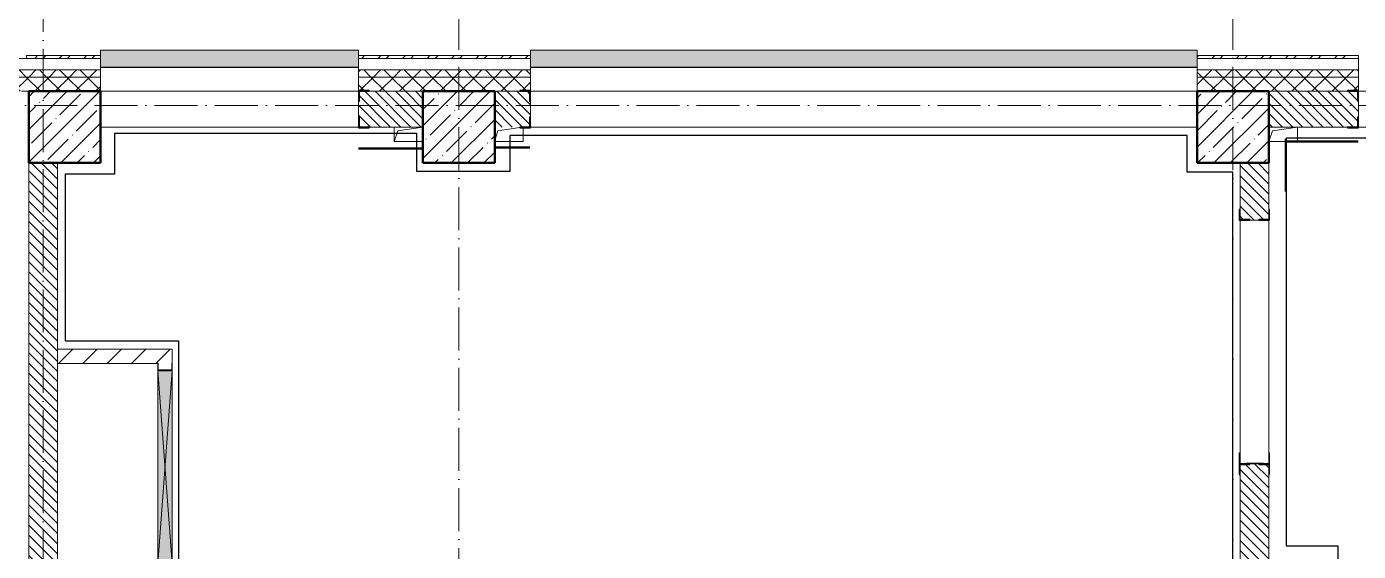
# Model space of a CAD drawing. Header units: millimetres. Extents: x -213536 to 1564669, y -45299 to 942238.
# Drawn here: x 619018 to 628308, y 654013 to 657677 of the extents above; entities that cross this region are included whole.
import ezdxf

# ---------------------------------------------------------------- set-up
doc = ezdxf.new("R2010")
doc.units = ezdxf.units.MM
doc.linetypes.add('50_200_ШТРИХ_1Т_ш5_п1_п1_', pattern=[700, 500, -100, 0, -100])
for name, color, linetype, lineweight in [('3.1) ЖБ окна 1.2 м', 102, 'Continuous', 30), ('8.1)', 2, 'Continuous', 50), ('8.2)', 3, 'Continuous', 50), ('8.3)', 5, 'Continuous', 50), ('8.4)', 6, 'Continuous', 50), ('A-DETL-GENF-OTLN', 7, 'Continuous', 9), ('A-GENM-____-MCUT', 7, 'Continuous', 25), ('A-GENM-____-OTLN', 7, 'Continuous', 9), ('A-GENM-____-OTLN-1', 7, 'Continuous', 25), ('A-GLAZ-____-OTLN', 7, 'Continuous', 9), ('A-WALL-____-MCUT', 7, 'Continuous', 13), ('A-WALL-____-MCUT-1', 7, 'Continuous', 9), ('A-WALL-____-OTLN', 7, 'Continuous', 9), ('A-WALL-____-PATT-1', 7, 'Continuous', 9), ('A-WALL-FNSH-MCUT-1', 7, 'Continuous', 9), ('I-WALL-____-OTLN', 7, 'Continuous', 9), ('S-COLS-____-MCUT', 7, 'Continuous', 50), ('S-COLS-____-OTLN', 7, 'Continuous', 9), ('S-GRID-____-OTLN-1', 7, '50_200_ШТРИХ_1Т_ш5_п1_п1_', 9)]:
    doc.layers.add(name, color=color, linetype=linetype, lineweight=lineweight)
doc.layers.add('A-GLAZ-____-OTLN-1', color=7, linetype='Continuous', lineweight=9, true_color=0xc0c0c0)
pattern_1 = [(45, (544282.64, 571544.04), (-70.71068, 70.71068), []), (135, (544282.64, 571544.04), (-70.71068, -70.71068), [])]
pattern_2 = [(135, (544282.637, 571544.04), (-35.35534, -35.35534), [])]
pattern_3 = [(45, (544282.64, 571544.04), (-84.85281, 84.85281), [])]

# ---------------------------------------------------------------- blocks, each defined once
blk = doc.blocks.new('BSC_Колонна _Прямоугольная - 500х500-V40-АР1_План отверстий 2 этажа в осях 1-64_Ю-ЯЯ')
at = {"layer": 'S-COLS-____-OTLN'}
h = blk.add_hatch(dxfattribs=at)
h.set_pattern_fill('FP_50', color=256, style=0, pattern_type=2)
h.set_pattern_definition([(45, (-83150, -85431.04), (-114.04925, 114.04925), []), (45, (-83035.95, -85431.04), (-114.04925, 114.04925), [201.613, -40.323, 3.353, -36.97])])
h.paths.add_polyline_path([(-250, -250), (250, -250), (250, 250), (-250, 250)], flags=0)
at = {"layer": 'S-COLS-____-MCUT'}
for p, q in [((250, 250), (-250, 250)), ((-250, 250), (-250, -250)), ((250, -250), (250, 250)), ((-250, -250), (250, -250))]:
    blk.add_line(p, q, dxfattribs=at)
blk = doc.blocks.new('BSC_Колонна _Прямоугольная - 500х500-V42-АР1_План отверстий 2 этажа в осях 1-64_Ю-ЯЯ')
at = {"layer": 'S-COLS-____-OTLN'}
h = blk.add_hatch(dxfattribs=at)
h.set_pattern_fill('FP_52', color=256, style=0, pattern_type=2)
h.set_pattern_definition([(45, (-77750, -85431.04), (-114.04925, 114.04925), []), (45, (-77635.95, -85431.04), (-114.04925, 114.04925), [201.613, -40.323, 3.353, -36.97])])
h.paths.add_polyline_path([(-250, -250), (250, -250), (250, 250), (-250, 250)], flags=0)
at = {"layer": 'S-COLS-____-MCUT'}
for p, q in [((250, 250), (-250, 250)), ((-250, 250), (-250, -250)), ((250, -250), (250, 250)), ((-250, -250), (250, -250))]:
    blk.add_line(p, q, dxfattribs=at)
blk = doc.blocks.new('BSC_Колонна _Прямоугольная - 500х500-V92-АР1_План отверстий 2 этажа в осях 1-64_Ю-ЯЯ')
at = {"layer": 'S-COLS-____-OTLN'}
h = blk.add_hatch(dxfattribs=at)
h.set_pattern_fill('FP_105', color=256, style=0, pattern_type=2)
h.set_pattern_definition([(45, (-75000, -85431.04), (-114.04925, 114.04925), []), (45, (-74885.95, -85431.04), (-114.04925, 114.04925), [201.613, -40.323, 3.353, -36.97])])
h.paths.add_polyline_path([(-250, -250), (250, -250), (250, 250), (-250, 250)], flags=0)
at = {"layer": 'S-COLS-____-MCUT'}
for p, q in [((250, 250), (-250, 250)), ((-250, 250), (-250, -250)), ((250, -250), (250, 250)), ((-250, -250), (250, -250))]:
    blk.add_line(p, q, dxfattribs=at)
blk = doc.blocks.new('Фахверк_СКБ_Уголок - 250_2700-27497298-АР1_План отверстий 2 этажа в осях 1-64_Ю-ЯЯ')
at = {"layer": 'A-GENM-____-MCUT'}
for p, q in [((200, 181), (125, 181)), ((125, 181), (125, 106)), ((125, 106), (131, 106)), ((131, 106), (131, 175)), ((131, 175), (200, 175)), ((200, 175), (200, 181)), ((131, -6), (125, -6)), ((125, -6), (125, -81)), ((125, -81), (200, -81)), ((131, -75), (131, -6)), ((200, -75), (131, -75)), ((200, -81), (200, -75))]:
    blk.add_line(p, q, dxfattribs=at)
blk = doc.blocks.new('Фахверк_СКБ_Уголок - 200_3960-28268576-АР1_План отверстий 2 этажа в осях 1-64_Ю-ЯЯ')
at = {"layer": 'A-GENM-____-MCUT'}
for p, q in [((200, 156), (125, 156)), ((125, 156), (125, 81)), ((131, 81), (131, 150)), ((131, 150), (200, 150)), ((200, 150), (200, 156)), ((125, 81), (131, 81)), ((131, 19), (125, 19)), ((125, 19), (125, -56)), ((131, -50), (131, 19)), ((125, -56), (200, -56)), ((200, -50), (131, -50)), ((200, -56), (200, -50))]:
    blk.add_line(p, q, dxfattribs=at)
blk = doc.blocks.new('154_Стойка_СКБ_Уголок - СМ-2480_200-28346303-АР1_План отверстий 2 этажа в осях 1-64_Ю-ЯЯ')
at = {"layer": 'A-GENM-____-MCUT'}
for p, q in [((125, 156), (125, 81)), ((200, 156), (125, 156)), ((131, 81), (131, 150)), ((131, 150), (200, 150)), ((200, 150), (200, 156)), ((125, 81), (131, 81)), ((131, 19), (125, 19)), ((125, 19), (125, -56)), ((131, -50), (131, 19)), ((125, -56), (200, -56)), ((200, -50), (131, -50)), ((200, -56), (200, -50))]:
    blk.add_line(p, q, dxfattribs=at)
blk = doc.blocks.new('Стойка_Влож_Полоса боковая - Полоса-V150-АР1_План отверстий 2 этажа в осях 1-64_Ю-ЯЯ')
at = {"layer": 'A-GENM-____-OTLN'}
for p, q in [((-5, 60), (0, 60)), ((-5, -60), (-5, 60)), ((0, 31), (0, -31)), ((0, -60), (-5, -60))]:
    blk.add_line(p, q, dxfattribs=at)
blk = doc.blocks.new('Стойка_Влож_Уголок_Опорный - Уголок-28213941-АР1_План отверстий 2 этажа в осях 1-64_Ю-ЯЯ')
at = {"layer": 'A-GENM-____-OTLN'}
for p, q in [((-212, -6), (-212, 0)), ((0, 0), (0, -6)), ((-212, -75), (-212, -6)), ((-212, -6), (-206, -6)), ((-212, -75), (-206, -75)), ((-6, -6), (0, -6)), ((-6, -75), (0, -75)), ((0, -6), (0, -75))]:
    blk.add_line(p, q, dxfattribs=at)
blk = doc.blocks.new('AR_Отверстие прямоугольное _в плите_ - AR_Отверстие прямоугольное _в плите_-30510712-АР1_План отверстий 2 этажа в осях 1-64_Ю-ЯЯ')
at = {"layer": 'A-GENM-____-OTLN'}
for p, q in [((-100, 50), (-100, -50)), ((-100, -50), (-75, 25)), ((-75, 25), (100, 50)), ((-100, -50), (100, -50))]:
    blk.add_line(p, q, dxfattribs=at)
blk = doc.blocks.new('AR_Отверстие прямоугольное _в плите_ - AR_Отверстие прямоугольное _в плите_-V164-АР1_План отверстий 2 этажа в осях 1-64_Ю-ЯЯ')
at = {"layer": 'A-GENM-____-OTLN'}
for p, q in [((-100, -50), (-75, 25)), ((-75, 25), (100, 50)), ((100, -50), (100, 50)), ((-100, -50), (100, -50))]:
    blk.add_line(p, q, dxfattribs=at)
blk = doc.blocks.new('AR_Отверстие прямоугольное _в плите_ - AR_Отверстие прямоугольное _в плите_-V170-АР1_План отверстий 2 этажа в осях 1-64_Ю-ЯЯ')
at = {"layer": 'A-GENM-____-OTLN'}
for p, q in [((-97.8, -43.3), (-75, 25)), ((-75, 25), (77.2, 46.7)), ((100, -50), (100, 44)), ((-97.8, -50), (100, -50))]:
    blk.add_line(p, q, dxfattribs=at)
blk = doc.blocks.new('Отлив_СКБ - Отлив витража_120_НВФ-31885689-АР1_План отверстий 2 этажа в осях 1-64_Ю-ЯЯ')
at = {"layer": 'A-GLAZ-____-OTLN-1'}
for points in [[(1800, 2), (1800, 120), (0, 120), (0, 2), (737.3, 2)], [(1800, 0), (1800, 2), (0, 2), (0, 0), (737.3, 0)]]:
    blk.add_hatch(color=256, dxfattribs=at).paths.add_polyline_path(points, flags=0)
at = {"layer": 'A-GLAZ-____-OTLN'}
for p, q in [((0, 83), (0, 120)), ((1800, 120), (0, 120)), ((1800, 120), (1800, 83)), ((0, 2), (1800, 2)), ((1800, 0), (0, 0))]:
    blk.add_line(p, q, dxfattribs=at)
blk = doc.blocks.new('Отлив_СКБ - Отлив витража_120_НВФ-31885286-АР1_План отверстий 2 этажа в осях 1-64_Ю-ЯЯ')
at = {"layer": 'A-GLAZ-____-OTLN-1'}
for points in [[(4650, 2), (4650, 120), (0, 120), (0, 2), (3039.8, 2)], [(4650, 0), (4650, 2), (0, 2), (0, 0), (3039.8, 0)]]:
    blk.add_hatch(color=256, dxfattribs=at).paths.add_polyline_path(points, flags=0)
at = {"layer": 'A-GLAZ-____-OTLN'}
for p, q in [((0, 83), (0, 120)), ((4650, 120), (0, 120)), ((4650, 120), (4650, 83)), ((0, 2), (4650, 2)), ((4650, 0), (0, 0))]:
    blk.add_line(p, q, dxfattribs=at)
blk = doc.blocks.new('AR_Отверстие прямоугольное _в стене_ - AR_Отверстие прямоугольное _в стене__ОВ-36825274-АР1_План отверстий 2 этажа в осях 1-64_Ю-ЯЯ')
at = {"layer": 'A-GLAZ-____-OTLN'}
blk.add_hatch(color=256, dxfattribs=at).paths.add_polyline_path([(675, -50), (675, 50), (-675, 50), (-675, -50), (0.9, -50)], flags=0)
at = {"layer": 'A-DETL-GENF-OTLN'}
for p, q in [((-675, 50), (675, 50)), ((675, 50), (-675, -50)), ((-675, 50), (675, -50)), ((675, 50), (-675, 50)), ((675, -50), (-675, -50)), ((-675, -50), (675, -50))]:
    blk.add_line(p, q, dxfattribs=at)
blk = doc.blocks.new('154_Фахверк_СКБ_Швеллер - Тип_100_3960-28318856-АР1_План отверстий 2 этажа в осях 1-64_Ю-ЯЯ')
at = {"layer": 'A-GENM-____-MCUT'}
for p, q in [((175, 50), (125, 50)), ((125, 50), (125, -50)), ((128, 47), (175, 47)), ((128, -47), (128, 47)), ((175, 47), (175, 50)), ((125, -50), (175, -50)), ((175, -47), (128, -47)), ((175, -50), (175, -47))]:
    blk.add_line(p, q, dxfattribs=at)
blk = doc.blocks.new('2этаж')
at = {"layer": 'S-GRID-____-OTLN-1', "color": 251, "ltscale": 0.6, "true_color": 0x636466}
for p, q in [((62158.3, 549908.8), (62158.3, 498997)), ((67558.3, 549908.8), (67558.3, 498997)), ((59258.3, 549613.9), (59258.3, 499306.9)), ((88482.7, 544597), (-20260.4, 544597))]:
    blk.add_line(p, q, dxfattribs=at)

msp = doc.modelspace()

# ---------------------------------------------------------------- hatches: boundary and pattern name
at = {"layer": 'A-WALL-____-PATT-1'}
h = msp.add_hatch(dxfattribs=at)
h.set_pattern_fill('FP_3', color=256, style=0, pattern_type=2)
h.set_pattern_definition([(45, (544282.64, 571544.04), (-85.53659, 85.53659), []), (45, (544339.66, 571544.04), (-85.53659, 85.53659), [])])
h.paths.add_polyline_path([(630875, 657455.1), (631232.6, 657455.1), (631232.6, 657475.1), (630107.6, 657475.1), (630107.6, 657455.1)], flags=0)
h.paths.add_polyline_path([(633292.6, 657455.1), (633292.6, 657475.1), (633032.6, 657475.1), (633032.6, 657455.1)], flags=0)
h.paths.add_polyline_path([(628307.6, 657455.1), (628307.6, 657475.1), (627182.6, 657475.1), (627182.6, 657455.1), (628223.7, 657455.1)], flags=0)
h.paths.add_polyline_path([(622532.6, 657455.1), (622532.6, 657475.1), (621332.6, 657475.1), (621332.6, 657455.1), (622037.5, 657455.1)], flags=0)
h.paths.add_polyline_path([(619017.6, 657455.1), (619532.6, 657455.1), (619532.6, 657475.1), (619017.6, 657475.1)], flags=0)
h = msp.add_hatch(dxfattribs=at)
h.set_pattern_fill('FP_1', color=256, style=0, pattern_type=2)
h.set_pattern_definition(pattern_1)
h.paths.add_polyline_path([(645632.6, 657325.1), (645682.6, 657325.1), (645682.6, 657375.1), (638782.6, 657375.1), (638782.6, 657325.1), (643247.5, 657325.1)], flags=0)
h.paths.add_polyline_path([(633526.2, 657325.1), (634232.6, 657325.1), (634232.6, 657375.1), (633032.6, 657375.1), (633032.6, 657325.1)], flags=0)
h.paths.add_polyline_path([(636032.6, 657325.1), (637782.6, 657325.1), (637782.6, 657375.1), (636032.6, 657375.1)], flags=0)
h.paths.add_polyline_path([(631232.6, 657325.1), (631232.6, 657375.1), (630107.6, 657375.1), (630107.6, 657325.1), (630875, 657325.1)], flags=0)
h.paths.add_polyline_path([(628307.6, 657325.1), (628307.6, 657375.1), (627182.6, 657375.1), (627182.6, 657325.1), (628223.7, 657325.1)], flags=0)
h.paths.add_polyline_path([(621332.6, 657325.1), (622532.6, 657325.1), (622532.6, 657375.1), (621332.6, 657375.1)], flags=0)
h.paths.add_polyline_path([(619532.6, 657325.1), (619532.6, 657375.1), (615982.6, 657375.1), (615982.6, 657325.1), (618502.5, 657325.1)], flags=0)
h.paths.add_polyline_path([(614182.6, 657325.1), (614182.6, 657375.1), (612982.6, 657375.1), (612982.6, 657325.1)], flags=0)
h.paths.add_polyline_path([(611182.6, 657325.1), (611182.6, 657375.1), (609982.6, 657375.1), (609982.6, 657325.1)], flags=0)
h.paths.add_polyline_path([(608182.6, 657325.1), (608182.6, 657375.1), (606932.6, 657375.1), (606932.6, 657325.1), (607897.5, 657325.1)], flags=0)
h.paths.add_polyline_path([(604362.5, 657325.1), (605132.6, 657325.1), (605132.6, 657375.1), (603932.6, 657375.1), (603932.6, 657325.1)], flags=0)
h.paths.add_polyline_path([(602132.6, 657325.1), (602132.6, 657375.1), (600932.6, 657375.1), (600932.6, 657325.1), (601711.2, 657325.1)], flags=0)
h.paths.add_polyline_path([(599132.6, 657325.1), (599132.6, 657375.1), (597932.6, 657375.1), (597932.6, 657325.1)], flags=0)
h.paths.add_polyline_path([(595525, 657325.1), (596132.6, 657325.1), (596132.6, 657375.1), (594482.6, 657375.1), (594482.6, 657325.1), (594641.2, 657325.1)], flags=0)
h = msp.add_hatch(dxfattribs=at)
h.set_pattern_fill('FP_1', color=256, style=0, pattern_type=2)
h.set_pattern_definition(pattern_1)
h.paths.add_polyline_path([(645532.6, 657225.1), (645632.6, 657225.1), (645632.6, 657325.1), (638782.6, 657325.1), (638782.6, 657225.1), (643247.5, 657225.1)], flags=0)
h.paths.add_polyline_path([(637282.6, 657225.1), (637782.6, 657225.1), (637782.6, 657325.1), (636032.6, 657325.1), (636032.6, 657231.1), (636107.6, 657231.1), (636107.6, 657225.1), (636177.5, 657225.1)], flags=0)
h.paths.add_polyline_path([(633526.2, 657225.1), (634157.6, 657225.1), (634157.6, 657231.1), (634232.6, 657231.1), (634232.6, 657325.1), (633032.6, 657325.1), (633032.6, 657225.1)], flags=0)
h.paths.add_polyline_path([(630875, 657225.1), (631157.6, 657225.1), (631157.6, 657231.1), (631232.6, 657231.1), (631232.6, 657325.1), (630107.6, 657325.1), (630107.6, 657231.1), (630182.6, 657231.1), (630182.6, 657225.1)], flags=0)
h.paths.add_polyline_path([(628223.7, 657225.1), (628232.6, 657225.1), (628232.6, 657231.1), (628307.6, 657231.1), (628307.6, 657325.1), (627182.6, 657325.1), (627182.6, 657225.1), (627682.6, 657225.1)], flags=0)
h.paths.add_polyline_path([(621782.6, 657225.1), (622457.6, 657225.1), (622457.6, 657231.1), (622532.6, 657231.1), (622532.6, 657325.1), (621332.6, 657325.1), (621332.6, 657231.1), (621407.6, 657231.1), (621407.6, 657225.1)], flags=0)
h.paths.add_polyline_path([(619532.6, 657225.1), (619532.6, 657325.1), (615982.6, 657325.1), (615982.6, 657231.1), (616057.6, 657231.1), (616057.6, 657225.1), (619032.6, 657225.1)], flags=0)
h.paths.add_polyline_path([(612982.6, 657225.1), (614107.6, 657225.1), (614107.6, 657231.1), (614182.6, 657231.1), (614182.6, 657325.1), (612982.6, 657325.1)], flags=0)
h.paths.add_polyline_path([(610057.6, 657225.1), (611107.6, 657225.1), (611107.6, 657231.1), (611182.6, 657231.1), (611182.6, 657325.1), (609982.6, 657325.1), (609982.6, 657231.1), (610057.6, 657231.1)], flags=0)
h.paths.add_polyline_path([(608107.6, 657225.1), (608107.6, 657231.1), (608182.6, 657231.1), (608182.6, 657325.1), (606932.6, 657325.1), (606932.6, 657231.1), (607007.6, 657231.1), (607007.6, 657225.1), (607897.5, 657225.1)], flags=0)
h.paths.add_polyline_path([(605057.6, 657225.1), (605057.6, 657231.1), (605132.6, 657231.1), (605132.6, 657325.1), (603932.6, 657325.1), (603932.6, 657231.1), (604007.6, 657231.1), (604007.6, 657225.1), (604362.5, 657225.1)], flags=0)
h.paths.add_polyline_path([(602057.6, 657225.1), (602057.6, 657231.1), (602132.6, 657231.1), (602132.6, 657325.1), (600932.6, 657325.1), (600932.6, 657231.1), (601007.6, 657231.1), (601007.6, 657225.1), (601711.2, 657225.1)], flags=0)
h.paths.add_polyline_path([(598007.6, 657225.1), (599057.6, 657225.1), (599057.6, 657231.1), (599132.6, 657231.1), (599132.6, 657325.1), (597932.6, 657325.1), (597932.6, 657231.1), (598007.6, 657231.1)], flags=0)
h.paths.add_polyline_path([(596057.6, 657225.1), (596057.6, 657231.1), (596132.6, 657231.1), (596132.6, 657325.1), (594482.6, 657325.1), (594482.6, 657225.1), (595525, 657225.1)], flags=0)
h = msp.add_hatch(dxfattribs=at)
h.set_pattern_fill('FP_6', color=256, style=0, pattern_type=2)
h.set_pattern_definition(pattern_2)
h.paths.add_polyline_path([(621407.6, 656975.1), (621782.6, 656975.1), (621782.6, 657225.1), (621338.6, 657225.1), (621338.6, 657156.1), (621332.6, 657156.1), (621332.6, 657044.1), (621338.6, 657044.1), (621338.6, 656975.1)], flags=0)
h = msp.add_hatch(dxfattribs=at)
h.set_pattern_fill('FP_6', color=256, style=0, pattern_type=2)
h.set_pattern_definition(pattern_2)
h.paths.add_polyline_path([(622282.6, 656975.1), (622526.6, 656975.1), (622526.6, 657044.1), (622532.6, 657044.1), (622532.6, 657156.1), (622526.6, 657156.1), (622526.6, 657225.1), (622282.6, 657225.1), (622282.6, 657044.1)], flags=0)
h = msp.add_hatch(dxfattribs=at)
h.set_pattern_fill('FP_6', color=256, style=0, pattern_type=2)
h.set_pattern_definition(pattern_2)
h.paths.add_polyline_path([(631157.6, 656975.1), (631226.6, 656975.1), (631226.6, 657044.1), (631232.6, 657044.1), (631232.6, 657156.1), (631226.6, 657156.1), (631226.6, 657225.1), (630113.6, 657225.1), (630113.6, 657156.1), (630107.6, 657156.1), (630107.6, 657044.1), (630113.6, 657044.1), (630113.6, 656975.1), (630875, 656975.1)], flags=0)
h.paths.add_polyline_path([(628232.6, 656975.1), (628301.6, 656975.1), (628301.6, 657044.1), (628307.6, 657044.1), (628307.6, 657156.1), (628301.6, 657156.1), (628301.6, 657225.1), (627682.6, 657225.1), (627682.6, 656975.1), (628223.7, 656975.1)], flags=0)
h = msp.add_hatch(dxfattribs=at)
h.set_pattern_fill('FP_6', color=256, style=0, pattern_type=2)
h.set_pattern_definition(pattern_2)
h.paths.add_polyline_path([(619232.6, 653725.1), (619232.6, 656725.1), (619032.6, 656725.1), (619032.6, 653725.1)], flags=0)
h = msp.add_hatch(dxfattribs=at)
h.set_pattern_fill('FP_6', color=256, style=0, pattern_type=2)
h.set_pattern_definition(pattern_2)
h.paths.add_polyline_path([(627482.6, 653725.1), (627682.6, 653725.1), (627682.6, 654619.1), (627613.6, 654619.1), (627613.6, 654625.1), (627551.6, 654625.1), (627551.6, 654619.1), (627482.6, 654619.1), (627482.6, 654419.1)], flags=0)
h.paths.add_polyline_path([(627551.6, 656325.1), (627613.6, 656325.1), (627613.6, 656331.1), (627682.6, 656331.1), (627682.6, 656725.1), (627482.6, 656725.1), (627482.6, 656331.1), (627551.6, 656331.1)], flags=0)
h = msp.add_hatch(dxfattribs=at)
h.set_pattern_fill('FP_4', color=256, style=0, pattern_type=2)
h.set_pattern_definition(pattern_3)
h.paths.add_polyline_path([(619932.6, 655325.1), (619932.6, 655425.1), (619232.6, 655425.1), (619232.6, 655325.1)], flags=0)
h = msp.add_hatch(dxfattribs=at)
h.set_pattern_fill('FP_4', color=256, style=0, pattern_type=2)
h.set_pattern_definition(pattern_3)
h.paths.add_polyline_path([(620029.6, 653775.1), (620032.6, 653775.1), (620032.6, 653875.1), (620029.6, 653875.1), (620029.6, 653922.1), (619935.6, 653921.6), (619935.6, 653875.1), (619932.6, 653875.1), (619932.6, 653775.1), (619935.6, 653775.1)], flags=0)
h.paths.add_polyline_path([(620023.2, 655278.1), (620029.6, 655278.1), (620029.6, 655325.1), (620032.6, 655325.1), (620032.6, 655425.1), (619932.6, 655425.1), (619932.6, 655325.1), (619935.6, 655325.1), (619935.6, 655278.1)], flags=0)

# ---------------------------------------------------------------- linework, layer by layer
at = {"layer": '8.1)', "lineweight": 50}
for points in [[(621331.8, 656825.5), (621782.6, 656825.5)], [(622527.1, 656833.7), (622282.6, 656833.7)], [(627801.7, 656525.1), (627801.7, 656893.8)], [(627801.7, 656875.1), (628305.3, 656875.1)]]:
    msp.add_lwpolyline(points, dxfattribs=at)
at = {"layer": '8.2)', "lineweight": 30}
for p, q in [((621739.1, 656930.5), (619630.1, 656930.5)), ((619630.1, 656930.5), (619630.1, 656647.3)), ((621739.1, 656665.9), (621739.1, 656930.5)), ((627114.1, 656917), (622389.1, 656917)), ((622389.1, 656917), (622389.1, 656665.9)), ((627114.1, 656660.2), (627114.1, 656917)), ((632946.9, 656897.1), (627804, 656897.1)), ((619630.1, 656647.3), (619287.1, 656647.3)), ((619287.1, 656647.3), (619287.1, 655483.7)), ((622389.1, 656665.9), (621739.1, 656665.9)), ((627432.6, 656660.2), (627114.1, 656660.2)), ((627432.6, 653797.1), (627432.6, 656660.2)), ((619287.1, 655483.7), (620078.1, 655483.7)), ((620078.1, 655483.7), (620078.1, 653735.8))]:
    msp.add_line(p, q, dxfattribs=at)
at = {"layer": '8.3)', "lineweight": 30}
for p, q in [((621739.1, 656930.5), (621332.6, 656930.5)), ((622480.4, 656917), (622389.1, 656917)), ((627804, 656897.1), (627804, 654051)), ((628196.6, 656897.1), (627804, 656897.1)), ((619287.1, 656647.3), (619287.1, 655483.7)), ((627432.6, 653797.1), (627432.6, 656660.2)), ((619287.1, 655483.7), (620078.1, 655483.7)), ((620078.1, 655483.7), (620078.1, 653735.8)), ((627804, 654051), (628165.2, 654051)), ((628165.2, 654051), (628165.2, 652472.3))]:
    msp.add_line(p, q, dxfattribs=at)
at = {"layer": '8.4)', "lineweight": 30}
for points in [[(627432.6, 653797.1), (627432.6, 656660.2), (627114.1, 656660.2), (627114.1, 656917), (622389.1, 656917), (622389.1, 656665.9), (621739.1, 656665.9), (621739.1, 656930.5), (619630.1, 656930.5), (619630.1, 656647.3), (619287.1, 656647.3), (619287.1, 655483.7), (620078.1, 655483.7), (620078.1, 653735.8)], [(632946.9, 656897.1), (627804, 656897.1), (627804, 654051), (628165.2, 654051), (628165.2, 652472.3), (627851.7, 652472.3), (627851.7, 649718.8), (628170.1, 649718.8), (628170.1, 648161.6), (627884.2, 648161.6), (627884.2, 645345.5)]]:
    msp.add_lwpolyline(points, dxfattribs=at)
at = {"layer": 'A-WALL-____-MCUT'}
for p, q in [((619532.6, 657455.1), (615982.6, 657455.1)), ((619017.6, 657455.1), (619532.6, 657455.1)), ((619532.6, 657225.1), (619532.6, 657455.1)), ((621332.6, 657455.1), (621332.6, 657231.1)), ((622532.6, 657455.1), (621332.6, 657455.1)), ((621332.6, 657455.1), (622532.6, 657455.1)), ((622532.6, 657231.1), (622532.6, 657455.1)), ((627182.6, 657455.1), (627182.6, 657225.1)), ((628307.6, 657455.1), (627182.6, 657455.1)), ((627182.6, 657455.1), (628307.6, 657455.1)), ((628307.6, 657231.1), (628307.6, 657455.1)), ((618982.6, 657225.1), (619032.6, 657225.1)), ((621332.6, 657156.1), (621332.6, 657044.1)), ((622532.6, 657044.1), (622532.6, 657156.1)), ((628307.6, 657044.1), (628307.6, 657156.1)), ((621407.6, 656975.1), (621782.6, 656975.1)), ((627682.6, 656975.1), (628232.6, 656975.1)), ((619032.6, 656725.1), (619032.6, 653725.1)), ((619232.6, 653725.1), (619232.6, 656725.1)), ((627482.6, 656725.1), (627482.6, 656400.1)), ((627682.6, 656400.1), (627682.6, 656725.1)), ((627551.6, 656325.1), (627613.6, 656325.1)), ((627482.6, 654550.1), (627482.6, 653725.1)), ((627682.6, 653725.1), (627682.6, 654550.1))]:
    msp.add_line(p, q, dxfattribs=at)
at = {"layer": 'A-WALL-____-MCUT-1'}
for p, q in [((619532.6, 657375.1), (615982.6, 657375.1)), ((622532.6, 657375.1), (621332.6, 657375.1)), ((628307.6, 657375.1), (627182.6, 657375.1)), ((619532.6, 657325.1), (615982.6, 657325.1)), ((622532.6, 657325.1), (621332.6, 657325.1)), ((628307.6, 657325.1), (627182.6, 657325.1)), ((621407.6, 657225.1), (621782.6, 657225.1)), ((621782.6, 657225.1), (621407.6, 657225.1)), ((622282.6, 657225.1), (622457.6, 657225.1)), ((622457.6, 657225.1), (622282.6, 657225.1)), ((627682.6, 657225.1), (628232.6, 657225.1)), ((628232.6, 657225.1), (627682.6, 657225.1))]:
    msp.add_line(p, q, dxfattribs=at)
at = {"layer": 'A-WALL-____-OTLN'}
for p, q in [((621332.6, 657225.1), (619532.6, 657225.1)), ((619532.6, 657225.1), (621332.6, 657225.1)), ((627182.6, 657225.1), (622532.6, 657225.1)), ((622532.6, 657225.1), (627182.6, 657225.1)), ((630107.6, 657225.1), (628307.6, 657225.1)), ((628307.6, 657225.1), (630107.6, 657225.1)), ((621332.6, 656975.1), (619532.6, 656975.1)), ((627182.6, 656975.1), (622532.6, 656975.1)), ((630107.6, 656975.1), (628307.6, 656975.1))]:
    msp.add_line(p, q, dxfattribs=at)
at = {"layer": 'A-WALL-FNSH-MCUT-1'}
for p, q in [((619532.6, 657475.1), (619017.6, 657475.1)), ((619017.6, 657475.1), (619017.6, 657455.1)), ((619532.6, 657455.1), (619532.6, 657475.1)), ((622532.6, 657475.1), (621332.6, 657475.1)), ((621332.6, 657475.1), (621332.6, 657455.1)), ((622532.6, 657455.1), (622532.6, 657475.1)), ((628307.6, 657475.1), (627182.6, 657475.1)), ((627182.6, 657475.1), (627182.6, 657455.1)), ((628307.6, 657455.1), (628307.6, 657475.1)), ((620032.6, 655425.1), (619232.6, 655425.1)), ((620032.6, 655325.1), (620032.6, 655425.1)), ((619232.6, 655325.1), (619932.6, 655325.1))]:
    msp.add_line(p, q, dxfattribs=at)
at = {"layer": 'I-WALL-____-OTLN'}
for p, q in [((627482.6, 654625.1), (627482.6, 656325.1)), ((627682.6, 656325.1), (627682.6, 654625.1))]:
    msp.add_line(p, q, dxfattribs=at)

# ---------------------------------------------------------------- block references
at = {"layer": '3.1) ЖБ окна 1.2 м'}
msp.add_blockref('2этаж', (559874.3, 112528.1), dxfattribs=at)
at = {"layer": 'A-GENM-____-OTLN'}
for name, p in [('AR_Отверстие прямоугольное _в плите_ - AR_Отверстие прямоугольное _в плите_-30510712-АР1_План отверстий 2 этажа в осях 1-64_Ю-ЯЯ', (621682.6, 656925.1)), ('AR_Отверстие прямоугольное _в плите_ - AR_Отверстие прямоугольное _в плите_-V170-АР1_План отверстий 2 этажа в осях 1-64_Ю-ЯЯ', (622380.4, 656925.1)), ('AR_Отверстие прямоугольное _в плите_ - AR_Отверстие прямоугольное _в плите_-V164-АР1_План отверстий 2 этажа в осях 1-64_Ю-ЯЯ', (627782.6, 656925.1))]:
    msp.add_blockref(name, p, dxfattribs=at)
for name, p, rotation in [('Стойка_Влож_Уголок_Опорный - Уголок-28213941-АР1_План отверстий 2 этажа в осях 1-64_Ю-ЯЯ', (627476.6, 654625.1), 180), ('Стойка_Влож_Полоса боковая - Полоса-V150-АР1_План отверстий 2 этажа в осях 1-64_Ю-ЯЯ', (627582.6, 654625.1), 269.9999999999999)]:
    msp.add_blockref(name, p, dxfattribs=dict(at, rotation=rotation))
at = {"layer": 'A-GENM-____-OTLN-1'}
msp.add_blockref('Фахверк_СКБ_Уголок - 250_2700-27497298-АР1_План отверстий 2 этажа в осях 1-64_Ю-ЯЯ', (621207.6, 657050.1), dxfattribs=at)
for name, p, rotation in [('Фахверк_СКБ_Уголок - 250_2700-27497298-АР1_План отверстий 2 этажа в осях 1-64_Ю-ЯЯ', (622657.6, 657150.1), 180), ('Фахверк_СКБ_Уголок - 250_2700-27497298-АР1_План отверстий 2 этажа в осях 1-64_Ю-ЯЯ', (628432.6, 657150.1), 180), ('Фахверк_СКБ_Уголок - 200_3960-28268576-АР1_План отверстий 2 этажа в осях 1-64_Ю-ЯЯ', (627632.6, 656200.1), 89.99999999999993), ('154_Фахверк_СКБ_Швеллер - Тип_100_3960-28318856-АР1_План отверстий 2 этажа в осях 1-64_Ю-ЯЯ', (619982.6, 655150.1), 90), ('154_Стойка_СКБ_Уголок - СМ-2480_200-28346303-АР1_План отверстий 2 этажа в осях 1-64_Ю-ЯЯ', (627532.6, 654750.1), 269.9999999999999)]:
    msp.add_blockref(name, p, dxfattribs=dict(at, rotation=rotation))
at = {"layer": 'A-GLAZ-____-OTLN'}
for name, p in [('Отлив_СКБ - Отлив витража_120_НВФ-31885689-АР1_План отверстий 2 этажа в осях 1-64_Ю-ЯЯ', (619532.6, 657392.1)), ('Отлив_СКБ - Отлив витража_120_НВФ-31885286-АР1_План отверстий 2 этажа в осях 1-64_Ю-ЯЯ', (622532.6, 657392.1))]:
    msp.add_blockref(name, p, dxfattribs=at)
at = {"layer": 'A-GLAZ-____-OTLN', "rotation": 270}
msp.add_blockref('AR_Отверстие прямоугольное _в стене_ - AR_Отверстие прямоугольное _в стене__ОВ-36825274-АР1_План отверстий 2 этажа в осях 1-64_Ю-ЯЯ', (619982.6, 654600.1), dxfattribs=at)
at = {"layer": 'S-COLS-____-OTLN'}
for name, p in [('BSC_Колонна _Прямоугольная - 500х500-V92-АР1_План отверстий 2 этажа в осях 1-64_Ю-ЯЯ', (619282.6, 656975.1)), ('BSC_Колонна _Прямоугольная - 500х500-V42-АР1_План отверстий 2 этажа в осях 1-64_Ю-ЯЯ', (622032.6, 656975.1)), ('BSC_Колонна _Прямоугольная - 500х500-V40-АР1_План отверстий 2 этажа в осях 1-64_Ю-ЯЯ', (627432.6, 656975.1))]:
    msp.add_blockref(name, p, dxfattribs=at)

doc.saveas('drawing.dxf')
